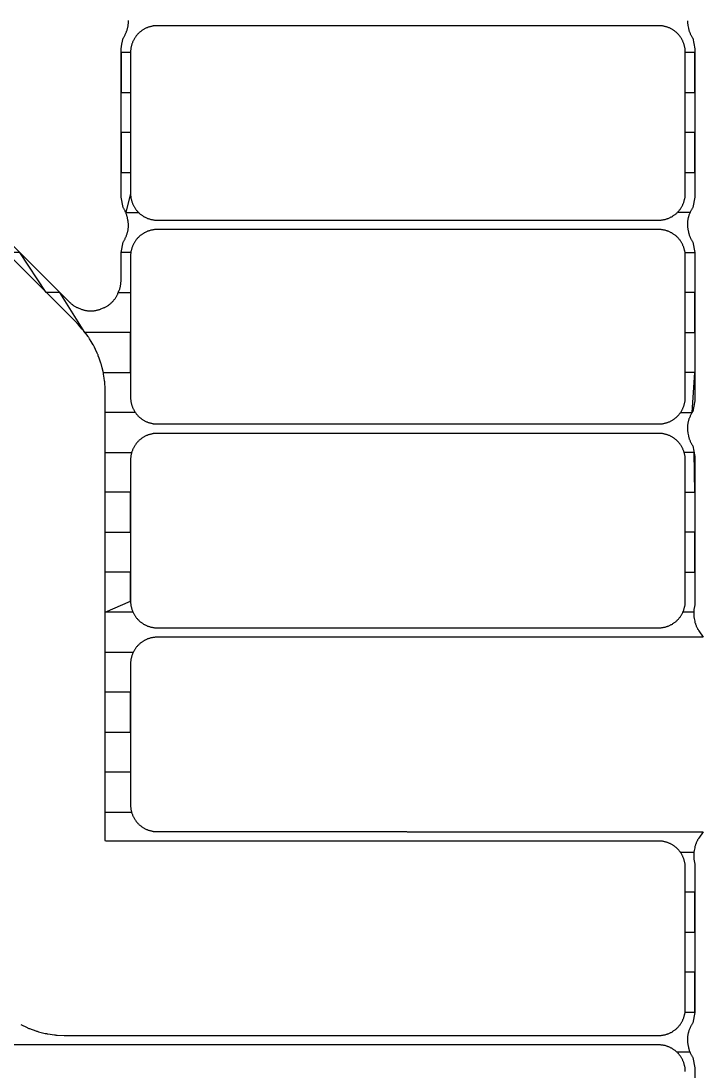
# Model space of a CAD drawing. Header units: metres. Extents: x 141.3 to 191.2, y -114.6 to -61.8.
# Drawn here: x 170.475 to 172.652, y -79.346 to -75.998 of the extents above; entities that cross this region are included whole.
import ezdxf

# ---------------------------------------------------------------- set-up
doc = ezdxf.new("R2010")
doc.units = ezdxf.units.M

msp = doc.modelspace()

# ---------------------------------------------------------------- linework, layer by layer
for points in [[(170.4745, -79.1984), (170.4945, -79.2078), (170.4964, -79.2087), (170.4983, -79.2095), (170.5003, -79.2103), (170.5022, -79.211), (170.523, -79.2185), (170.523, -79.2184), (170.5248, -79.2191), (170.5269, -79.2197), (170.5289, -79.2203), (170.531, -79.2209), (170.5524, -79.2262), (170.5545, -79.2267), (170.5565, -79.2272), (170.5586, -79.2275), (170.5606, -79.2279), (170.5825, -79.2311), (170.5845, -79.2314), (170.5866, -79.2316), (170.5887, -79.2318), (170.5908, -79.2319), (170.6128, -79.233), (170.6149, -79.2331), (170.617, -79.2331), (171.71, -79.2331), (171.7121, -79.2331), (171.7142, -79.233), (171.7144, -79.233), (172.51, -79.233), (172.5121, -79.233), (172.5142, -79.2329), (172.5163, -79.2328), (172.5183, -79.2326), (172.5204, -79.2324), (172.5225, -79.2321), (172.5245, -79.2317), (172.5266, -79.2314), (172.5286, -79.2309), (172.5307, -79.2305), (172.5327, -79.2299), (172.5347, -79.2293), (172.5367, -79.2287), (172.5386, -79.228), (172.5406, -79.2273), (172.5425, -79.2265), (172.5444, -79.2257), (172.5463, -79.2248), (172.5482, -79.2239), (172.5501, -79.223), (172.5519, -79.222), (172.5537, -79.2209), (172.5555, -79.2198), (172.5572, -79.2187), (172.5589, -79.2175), (172.5606, -79.2163), (172.5623, -79.215), (172.5639, -79.2137), (172.5655, -79.2124), (172.5671, -79.211), (172.5686, -79.2096), (172.5701, -79.2081), (172.5716, -79.2066), (172.573, -79.2051), (172.5744, -79.2035), (172.5757, -79.2019), (172.577, -79.2003), (172.5783, -79.1986), (172.5795, -79.1969), (172.5807, -79.1952), (172.5818, -79.1935), (172.5829, -79.1917), (172.584, -79.1899), (172.585, -79.1881), (172.5859, -79.1862), (172.5868, -79.1843), (172.5877, -79.1824), (172.5885, -79.1805), (172.5893, -79.1786), (172.59, -79.1766), (172.5907, -79.1747), (172.5913, -79.1727), (172.5919, -79.1707), (172.5925, -79.1687), (172.5929, -79.1666), (172.5934, -79.1646), (172.5937, -79.1625), (172.5941, -79.1605), (172.5944, -79.1584), (172.5946, -79.1563), (172.5948, -79.1543), (172.5949, -79.1522), (172.595, -79.1501), (172.595, -79.148), (172.595, -78.698), (172.595, -78.6959), (172.5949, -78.6938), (172.5948, -78.6917), (172.5946, -78.6897), (172.5944, -78.6876), (172.5941, -78.6855), (172.5937, -78.6835), (172.5934, -78.6814), (172.5929, -78.6794), (172.5925, -78.6773), (172.5919, -78.6753), (172.5913, -78.6733), (172.5907, -78.6713), (172.59, -78.6694), (172.5893, -78.6674), (172.5885, -78.6655), (172.5877, -78.6636), (172.5868, -78.6617), (172.5859, -78.6598), (172.585, -78.6579), (172.584, -78.6561), (172.5829, -78.6543), (172.5818, -78.6525), (172.5807, -78.6508), (172.5795, -78.6491), (172.5783, -78.6474), (172.577, -78.6457), (172.5757, -78.6441), (172.5744, -78.6425), (172.573, -78.6409), (172.5716, -78.6394), (172.5701, -78.6379), (172.5686, -78.6364), (172.5671, -78.635), (172.5655, -78.6336), (172.5639, -78.6323), (172.5623, -78.631), (172.5606, -78.6297), (172.5589, -78.6285), (172.5572, -78.6273), (172.5555, -78.6262), (172.5537, -78.6251), (172.5519, -78.624), (172.5501, -78.623), (172.5482, -78.6221), (172.5463, -78.6212), (172.5444, -78.6203), (172.5425, -78.6195), (172.5406, -78.6187), (172.5386, -78.618), (172.5367, -78.6173), (172.5347, -78.6167), (172.5327, -78.6161), (172.5307, -78.6155), (172.5286, -78.6151), (172.5266, -78.6146), (172.5245, -78.6143), (172.5225, -78.6139), (172.5204, -78.6136), (172.5183, -78.6134), (172.5163, -78.6132), (172.5142, -78.6131), (172.5121, -78.613), (172.51, -78.613), (171.7144, -78.613), (171.7142, -78.613), (171.7121, -78.6129), (171.71, -78.6129), (170.7455, -78.6129), (170.7441, -78.6115), (170.7441, -77.1801), (170.7441, -77.1798), (170.7441, -77.1779), (170.744, -77.176), (170.7435, -77.1663), (170.7429, -77.1539), (170.7428, -77.1521), (170.7427, -77.1503), (170.7425, -77.1484), (170.7421, -77.1456), (170.7408, -77.1369), (170.7389, -77.1237), (170.7385, -77.1217), (170.7382, -77.1197), (170.7377, -77.1176), (170.7372, -77.1156), (170.7343, -77.1039), (170.7319, -77.0941), (170.7315, -77.0926), (170.731, -77.091), (170.7303, -77.0886), (170.7295, -77.0862), (170.7247, -77.0727), (170.722, -77.0654), (170.7211, -77.063), (170.7204, -77.0612), (170.7196, -77.0594), (170.7188, -77.0576), (170.7133, -77.046), (170.7094, -77.0377), (170.7085, -77.0359), (170.7076, -77.0342), (170.7066, -77.0322), (170.7054, -77.0303), (170.6995, -77.0205), (170.6941, -77.0114), (170.6929, -77.0095), (170.6918, -77.0077), (170.6906, -77.0061), (170.6894, -77.0044), (170.6824, -76.995), (170.6763, -76.9867), (170.6751, -76.9852), (170.6739, -76.9837), (170.6725, -76.9819), (170.671, -76.9802), (170.6634, -76.9718), (170.6562, -76.9639), (170.6548, -76.9624), (170.6535, -76.961), (170.6533, -76.9609), (168.1906, -74.4982)], [(168.2621, -74.5267), (170.6298, -76.8944), (170.6313, -76.8958), (170.6328, -76.8972), (170.6343, -76.8986), (170.6359, -76.9), (170.6376, -76.9013), (170.6392, -76.9025), (170.6409, -76.9037), (170.6426, -76.9049), (170.6444, -76.9061), (170.6462, -76.9072), (170.648, -76.9082), (170.6498, -76.9092), (170.6517, -76.9102), (170.6535, -76.9111), (170.6554, -76.912), (170.6573, -76.9128), (170.6655, -76.9162), (170.6674, -76.9169), (170.6694, -76.9177), (170.6713, -76.9183), (170.6733, -76.919), (170.6753, -76.9195), (170.6773, -76.9201), (170.6794, -76.9206), (170.6814, -76.921), (170.6835, -76.9214), (170.6855, -76.9217), (170.6876, -76.922), (170.6897, -76.9222), (170.6917, -76.9224), (170.6938, -76.9225), (170.6959, -76.9226), (170.698, -76.9226), (170.7001, -76.9226), (170.7022, -76.9225), (170.7043, -76.9224), (170.7063, -76.9222), (170.7084, -76.922), (170.7105, -76.9217), (170.7125, -76.9214), (170.7146, -76.921), (170.7166, -76.9206), (170.7187, -76.9201), (170.7207, -76.9195), (170.7227, -76.919), (170.7247, -76.9183), (170.7266, -76.9177), (170.7286, -76.9169), (170.7305, -76.9162), (170.7387, -76.9128), (170.7406, -76.912), (170.7425, -76.9111), (170.7443, -76.9102), (170.7462, -76.9092), (170.748, -76.9082), (170.7498, -76.9072), (170.7516, -76.9061), (170.7534, -76.9049), (170.7551, -76.9037), (170.7568, -76.9025), (170.7584, -76.9013), (170.7601, -76.9), (170.7617, -76.8986), (170.7632, -76.8972), (170.7647, -76.8958), (170.7662, -76.8944), (170.7677, -76.8929), (170.7691, -76.8913), (170.7705, -76.8898), (170.7718, -76.8882), (170.7731, -76.8865), (170.7744, -76.8849), (170.7756, -76.8832), (170.7768, -76.8815), (170.7779, -76.8797), (170.779, -76.878), (170.7801, -76.8761), (170.7811, -76.8743), (170.7821, -76.8725), (170.783, -76.8706), (170.7838, -76.8687), (170.7847, -76.8668), (170.788, -76.8586), (170.7888, -76.8567), (170.7895, -76.8548), (170.7902, -76.8528), (170.7908, -76.8508), (170.7914, -76.8488), (170.792, -76.8468), (170.7924, -76.8447), (170.7929, -76.8427), (170.7932, -76.8407), (170.7936, -76.8386), (170.7939, -76.8365), (170.7941, -76.8345), (170.7943, -76.8324), (170.7944, -76.8303), (170.7945, -76.8282), (170.7945, -76.8261), (170.7945, -76.7366), (170.8012, -76.7029), (170.8021, -76.7016), (170.8032, -76.6999), (170.8043, -76.6981), (170.8054, -76.6963), (170.8064, -76.6945), (170.8073, -76.6926), (170.8082, -76.6907), (170.8091, -76.6888), (170.8099, -76.6869), (170.8117, -76.6828), (170.8124, -76.6808), (170.8132, -76.6789), (170.8138, -76.6769), (170.8145, -76.6749), (170.815, -76.6729), (170.8156, -76.6709), (170.8161, -76.6689), (170.8165, -76.6668), (170.8169, -76.6648), (170.8172, -76.6627), (170.8175, -76.6607), (170.8177, -76.6586), (170.8179, -76.6565), (170.818, -76.6544), (170.8181, -76.6523), (170.8181, -76.6502), (170.8181, -76.6482), (170.818, -76.6461), (170.8179, -76.644), (170.8177, -76.6419), (170.8175, -76.6398), (170.8172, -76.6378), (170.8169, -76.6357), (170.8165, -76.6337), (170.8148, -76.625), (170.8143, -76.623), (170.8139, -76.621), (170.8133, -76.6189), (170.8127, -76.6169), (170.8121, -76.615), (170.8114, -76.613), (170.8107, -76.611), (170.8099, -76.6091), (170.8091, -76.6072), (170.8082, -76.6053), (170.8073, -76.6034), (170.8064, -76.6015), (170.8054, -76.5997), (170.8043, -76.5979), (170.8032, -76.5961), (170.8021, -76.5944), (170.8012, -76.5931), (170.7945, -76.5594), (170.7945, -76.0866), (170.7974, -76.0722), (170.8012, -76.0529), (170.8021, -76.0516), (170.8032, -76.0499), (170.8043, -76.0481), (170.8054, -76.0463), (170.8064, -76.0445), (170.8073, -76.0426), (170.8082, -76.0407), (170.8091, -76.0388), (170.8099, -76.0369), (170.8117, -76.0328), (170.8124, -76.0308), (170.8132, -76.0289), (170.8138, -76.0269), (170.8145, -76.0249), (170.815, -76.0229), (170.8156, -76.0209), (170.8161, -76.0189), (170.8165, -76.0168), (170.8169, -76.0148), (170.8172, -76.0127), (170.8175, -76.0107), (170.8177, -76.0086), (170.8179, -76.0065), (170.818, -76.0044), (170.8181, -76.0023), (170.8181, -76.0002), (170.8181, -75.9982), (170.818, -75.9961)], [(170.7379, -77.1185), (170.825, -77.1185), (170.825, -76.991), (170.6795, -76.991), (170.5989, -76.8635), (170.5559, -76.8635), (170.4714, -76.736), (170.4284, -76.736), (170.3439, -76.6085), (170.3009, -76.6085), (170.2164, -76.481), (170.1734, -76.481), (170.0889, -76.3535), (170.0459, -76.3535), (169.9614, -76.226), (169.9184, -76.226), (169.8339, -76.0985), (169.7909, -76.0985), (169.7064, -75.971)], [(172.6019, -75.9978), (172.602, -75.9999), (172.6021, -76.002), (172.6023, -76.0041), (172.6025, -76.0062), (172.6028, -76.0082), (172.6031, -76.0103), (172.6035, -76.0123), (172.6052, -76.021), (172.6057, -76.023), (172.6061, -76.025), (172.6067, -76.0271), (172.6072, -76.0291), (172.6079, -76.031), (172.6086, -76.033), (172.6093, -76.035), (172.6101, -76.0369), (172.6109, -76.0388), (172.6117, -76.0407), (172.6127, -76.0426), (172.6136, -76.0445), (172.6146, -76.0463), (172.6157, -76.0481), (172.6168, -76.0499), (172.6179, -76.0516), (172.6188, -76.0529), (172.6255, -76.0866), (172.6255, -76.5594), (172.6188, -76.5931), (172.6179, -76.5944), (172.6168, -76.5961), (172.6157, -76.5979), (172.6146, -76.5997), (172.6136, -76.6016), (172.6127, -76.6034), (172.6117, -76.6053), (172.6109, -76.6072), (172.6101, -76.6091), (172.6083, -76.6132), (172.6076, -76.6152), (172.6068, -76.6171), (172.6062, -76.6191), (172.6055, -76.6211), (172.6049, -76.6231), (172.6044, -76.6251), (172.6039, -76.6271), (172.6035, -76.6292), (172.6031, -76.6312), (172.6028, -76.6333), (172.6025, -76.6354), (172.6023, -76.6374), (172.6021, -76.6395), (172.602, -76.6416), (172.6019, -76.6437), (172.6019, -76.6458), (172.6019, -76.6478), (172.602, -76.6499), (172.6021, -76.652), (172.6023, -76.6541), (172.6025, -76.6562), (172.6028, -76.6582), (172.6031, -76.6603), (172.6035, -76.6623), (172.6052, -76.671), (172.6057, -76.673), (172.6061, -76.675), (172.6067, -76.6771), (172.6072, -76.6791), (172.6079, -76.681), (172.6086, -76.683), (172.6093, -76.685), (172.6101, -76.6869), (172.6109, -76.6888), (172.6117, -76.6907), (172.6127, -76.6926), (172.6136, -76.6945), (172.6146, -76.6963), (172.6157, -76.6981), (172.6168, -76.6999), (172.6179, -76.7016), (172.6188, -76.7029), (172.6255, -76.7366), (172.6255, -77.2094), (172.6188, -77.2431), (172.6179, -77.2444), (172.6168, -77.2461), (172.6157, -77.2479), (172.6146, -77.2497), (172.6136, -77.2516), (172.6127, -77.2534), (172.6117, -77.2553), (172.6109, -77.2572), (172.6101, -77.2591), (172.6083, -77.2632), (172.6076, -77.2652), (172.6068, -77.2671), (172.6062, -77.2691), (172.6055, -77.2711), (172.6049, -77.2731), (172.6044, -77.2751), (172.6039, -77.2771), (172.6035, -77.2792), (172.6031, -77.2812), (172.6028, -77.2833), (172.6025, -77.2854), (172.6023, -77.2874), (172.6021, -77.2895), (172.602, -77.2916), (172.6019, -77.2937), (172.6019, -77.2958), (172.6019, -77.2978), (172.602, -77.2999), (172.6021, -77.302), (172.6023, -77.3041), (172.6025, -77.3062), (172.6028, -77.3082), (172.6031, -77.3103), (172.6035, -77.3123), (172.6052, -77.321), (172.6057, -77.323), (172.6061, -77.325), (172.6067, -77.3271), (172.6072, -77.3291), (172.6079, -77.331), (172.6086, -77.333), (172.6093, -77.335), (172.6101, -77.3369), (172.6109, -77.3388), (172.6117, -77.3407), (172.6127, -77.3426), (172.6136, -77.3445), (172.6146, -77.3463), (172.6157, -77.3481), (172.6168, -77.3499), (172.6179, -77.3516), (172.6188, -77.3529), (172.6255, -77.3866), (172.6255, -77.8594), (172.6234, -77.8699), (172.623, -77.8719), (172.6227, -77.874), (172.6224, -77.876), (172.6222, -77.8781), (172.622, -77.8802), (172.6219, -77.8823), (172.6218, -77.8844), (172.6218, -77.8865), (172.6218, -77.8885), (172.6219, -77.8906), (172.622, -77.8927), (172.6222, -77.8948), (172.6224, -77.8969), (172.6227, -77.8989), (172.623, -77.901), (172.6234, -77.903), (172.6251, -77.9117), (172.6256, -77.9137), (172.626, -77.9157), (172.6266, -77.9178), (172.6272, -77.9198), (172.6278, -77.9217), (172.6285, -77.9237), (172.6292, -77.9257), (172.63, -77.9276), (172.6308, -77.9295), (172.6317, -77.9314), (172.6326, -77.9333), (172.6335, -77.9352), (172.6345, -77.937), (172.6356, -77.9388), (172.6367, -77.9406), (172.6378, -77.9423), (172.6516, -77.9629), (171.71, -77.9629), (171.7079, -77.9629), (171.7058, -77.963), (171.7056, -77.963), (170.91, -77.963), (170.9079, -77.963), (170.9058, -77.9631), (170.9037, -77.9632), (170.9017, -77.9634), (170.8996, -77.9636), (170.8975, -77.9639), (170.8955, -77.9643), (170.8934, -77.9646), (170.8914, -77.9651), (170.8893, -77.9655), (170.8873, -77.9661), (170.8853, -77.9667), (170.8833, -77.9673), (170.8814, -77.968), (170.8794, -77.9687), (170.8775, -77.9695), (170.8756, -77.9703), (170.8737, -77.9712), (170.8718, -77.9721), (170.8699, -77.973), (170.8681, -77.974), (170.8663, -77.9751), (170.8645, -77.9762), (170.8628, -77.9773), (170.8611, -77.9785), (170.8594, -77.9797), (170.8577, -77.981), (170.8561, -77.9823), (170.8545, -77.9836), (170.8529, -77.985), (170.8514, -77.9864), (170.8499, -77.9879), (170.8484, -77.9894), (170.847, -77.9909), (170.8456, -77.9925), (170.8443, -77.9941), (170.843, -77.9957), (170.8417, -77.9974), (170.8405, -77.9991), (170.8393, -78.0008), (170.8382, -78.0025), (170.8371, -78.0043), (170.836, -78.0061), (170.835, -78.0079), (170.8341, -78.0098), (170.8332, -78.0117), (170.8323, -78.0136), (170.8315, -78.0155), (170.8307, -78.0174), (170.83, -78.0194), (170.8293, -78.0213), (170.8287, -78.0233), (170.8281, -78.0253), (170.8275, -78.0273), (170.8271, -78.0294), (170.8266, -78.0314), (170.8263, -78.0335), (170.8259, -78.0355), (170.8256, -78.0376), (170.8254, -78.0397), (170.8252, -78.0417), (170.8251, -78.0438), (170.825, -78.0459), (170.825, -78.048), (170.825, -78.498), (170.825, -78.5001), (170.8251, -78.5022), (170.8252, -78.5043), (170.8254, -78.5063), (170.8256, -78.5084), (170.8259, -78.5105), (170.8263, -78.5125), (170.8266, -78.5146), (170.8271, -78.5166), (170.8275, -78.5187), (170.8281, -78.5207), (170.8287, -78.5227), (170.8293, -78.5247), (170.83, -78.5266), (170.8307, -78.5286), (170.8315, -78.5305), (170.8323, -78.5324), (170.8332, -78.5343), (170.8341, -78.5362), (170.835, -78.5381), (170.836, -78.5399), (170.8371, -78.5417), (170.8382, -78.5435), (170.8393, -78.5452), (170.8405, -78.5469), (170.8417, -78.5486), (170.843, -78.5503), (170.8443, -78.5519), (170.8456, -78.5535), (170.847, -78.5551), (170.8484, -78.5566), (170.8499, -78.5581), (170.8514, -78.5596), (170.8529, -78.561), (170.8545, -78.5624), (170.8561, -78.5637), (170.8577, -78.565), (170.8594, -78.5663), (170.8611, -78.5675), (170.8628, -78.5687), (170.8645, -78.5698), (170.8663, -78.5709), (170.8681, -78.572), (170.8699, -78.573), (170.8718, -78.5739), (170.8737, -78.5748), (170.8756, -78.5757), (170.8775, -78.5765), (170.8794, -78.5773), (170.8814, -78.578), (170.8833, -78.5787), (170.8853, -78.5793), (170.8873, -78.5799), (170.8893, -78.5805), (170.8914, -78.5809), (170.8934, -78.5814), (170.8955, -78.5817), (170.8975, -78.5821), (170.8996, -78.5824), (170.9017, -78.5826), (170.9037, -78.5828), (170.9058, -78.5829), (170.9079, -78.583), (170.91, -78.583), (171.7056, -78.583), (171.7058, -78.583), (171.7079, -78.5831), (171.71, -78.5831), (172.6516, -78.5831), (172.6378, -78.6037), (172.6367, -78.6054), (172.6356, -78.6072), (172.6345, -78.609), (172.6335, -78.6108), (172.6326, -78.6127), (172.6317, -78.6146), (172.6308, -78.6165), (172.63, -78.6184), (172.6292, -78.6203), (172.6285, -78.6223), (172.6278, -78.6243), (172.6272, -78.6262), (172.6266, -78.6282), (172.626, -78.6303), (172.6256, -78.6323), (172.6251, -78.6343), (172.6234, -78.643), (172.623, -78.645), (172.6227, -78.6471), (172.6224, -78.6491), (172.6222, -78.6512), (172.622, -78.6533), (172.6219, -78.6554), (172.6218, -78.6575), (172.6218, -78.6595), (172.6218, -78.6616), (172.6219, -78.6637), (172.622, -78.6658), (172.6222, -78.6679), (172.6224, -78.67), (172.6227, -78.672), (172.623, -78.6741), (172.6234, -78.6761), (172.6255, -78.6866), (172.6255, -79.1594), (172.6188, -79.1931), (172.6179, -79.1944), (172.6168, -79.1961), (172.6157, -79.1979), (172.6146, -79.1997), (172.6136, -79.2016), (172.6127, -79.2034), (172.6117, -79.2053), (172.6109, -79.2072), (172.6101, -79.2091), (172.6083, -79.2132), (172.6076, -79.2152), (172.6068, -79.2171), (172.6062, -79.2191), (172.6055, -79.2211), (172.6049, -79.2231), (172.6044, -79.2251), (172.6039, -79.2271), (172.6035, -79.2292), (172.6031, -79.2312), (172.6028, -79.2333), (172.6025, -79.2354), (172.6023, -79.2374), (172.6021, -79.2395), (172.602, -79.2416), (172.6019, -79.2437), (172.6019, -79.2458), (172.6019, -79.2478), (172.602, -79.2499), (172.6021, -79.252), (172.6023, -79.2541), (172.6025, -79.2562), (172.6028, -79.2582), (172.6031, -79.2603), (172.6035, -79.2623), (172.6052, -79.271), (172.6057, -79.273), (172.6061, -79.275), (172.6067, -79.2771), (172.6072, -79.2791), (172.6079, -79.281), (172.6086, -79.283), (172.6093, -79.285), (172.6101, -79.2869), (172.6109, -79.2888), (172.6117, -79.2907), (172.6127, -79.2926), (172.6136, -79.2945), (172.6146, -79.2963), (172.6157, -79.2981), (172.6168, -79.2999), (172.6179, -79.3016), (172.6188, -79.3029), (172.6255, -79.3366), (172.6255, -79.8094)], [(170.825, -76.0985), (170.7945, -76.0985), (170.7945, -76.226), (170.825, -76.226), (170.825, -76.3535), (170.7945, -76.3535), (170.7945, -76.481), (170.825, -76.481), (170.825, -76.548), (170.825, -76.5501), (170.8251, -76.5522), (170.8252, -76.5543), (170.8254, -76.5563), (170.8256, -76.5584), (170.8259, -76.5605), (170.8263, -76.5625), (170.8266, -76.5646), (170.8271, -76.5666), (170.8275, -76.5687), (170.8281, -76.5707), (170.8287, -76.5727), (170.8293, -76.5747), (170.83, -76.5766), (170.8307, -76.5786), (170.8315, -76.5805), (170.8323, -76.5824), (170.8332, -76.5843), (170.8341, -76.5862), (170.835, -76.5881), (170.836, -76.5899), (170.8371, -76.5917), (170.8382, -76.5935), (170.8393, -76.5952), (170.8405, -76.5969), (170.8417, -76.5986), (170.843, -76.6003), (170.8443, -76.6019), (170.8456, -76.6035), (170.847, -76.6051), (170.8484, -76.6066), (170.8499, -76.6081), (170.8514, -76.6096), (170.8529, -76.611), (170.8545, -76.6124), (170.8561, -76.6137), (170.8577, -76.615), (170.8594, -76.6163), (170.8611, -76.6175), (170.8628, -76.6187), (170.8645, -76.6198), (170.8663, -76.6209), (170.8681, -76.622), (170.8699, -76.623), (170.8718, -76.6239), (170.8737, -76.6248), (170.8756, -76.6257), (170.8775, -76.6265), (170.8794, -76.6273), (170.8814, -76.628), (170.8833, -76.6287), (170.8853, -76.6293), (170.8873, -76.6299), (170.8893, -76.6305), (170.8914, -76.6309), (170.8934, -76.6314), (170.8955, -76.6317), (170.8975, -76.6321), (170.8996, -76.6324), (170.9017, -76.6326), (170.9037, -76.6328), (170.9058, -76.6329), (170.9079, -76.633), (170.91, -76.633), (172.51, -76.633), (172.5121, -76.633), (172.5142, -76.6329), (172.5163, -76.6328), (172.5183, -76.6326), (172.5204, -76.6324), (172.5225, -76.6321), (172.5245, -76.6317), (172.5266, -76.6314), (172.5286, -76.6309), (172.5307, -76.6305), (172.5327, -76.6299), (172.5347, -76.6293), (172.5367, -76.6287), (172.5386, -76.628), (172.5406, -76.6273), (172.5425, -76.6265), (172.5444, -76.6257), (172.5463, -76.6248), (172.5482, -76.6239), (172.5501, -76.623), (172.5519, -76.622), (172.5537, -76.6209), (172.5555, -76.6198), (172.5572, -76.6187), (172.5589, -76.6175), (172.5606, -76.6163), (172.5623, -76.615), (172.5639, -76.6137), (172.5655, -76.6124), (172.5671, -76.611), (172.5686, -76.6096), (172.5701, -76.6081), (172.5716, -76.6066), (172.573, -76.6051), (172.5744, -76.6035), (172.5757, -76.6019), (172.577, -76.6003), (172.5783, -76.5986), (172.5795, -76.5969), (172.5807, -76.5952), (172.5818, -76.5935), (172.5829, -76.5917), (172.584, -76.5899), (172.585, -76.5881), (172.5859, -76.5862), (172.5868, -76.5843), (172.5877, -76.5824), (172.5885, -76.5805), (172.5893, -76.5786), (172.59, -76.5766), (172.5907, -76.5747), (172.5913, -76.5727), (172.5919, -76.5707), (172.5925, -76.5687), (172.5929, -76.5666), (172.5934, -76.5646), (172.5937, -76.5625), (172.5941, -76.5605), (172.5944, -76.5584), (172.5946, -76.5563), (172.5948, -76.5543), (172.5949, -76.5522), (172.595, -76.5501), (172.595, -76.548), (172.595, -76.098), (172.595, -76.0959), (172.5949, -76.0938), (172.5948, -76.0917), (172.5946, -76.0897), (172.5944, -76.0876), (172.5941, -76.0855), (172.5937, -76.0835), (172.5934, -76.0814), (172.5929, -76.0794), (172.5925, -76.0773), (172.5919, -76.0753), (172.5913, -76.0733), (172.5907, -76.0713), (172.59, -76.0694), (172.5893, -76.0674), (172.5885, -76.0655), (172.5877, -76.0636), (172.5868, -76.0617), (172.5859, -76.0598), (172.585, -76.0579), (172.584, -76.0561), (172.5829, -76.0543), (172.5818, -76.0525), (172.5807, -76.0508), (172.5795, -76.0491), (172.5783, -76.0474), (172.577, -76.0457), (172.5757, -76.0441), (172.5744, -76.0425), (172.573, -76.0409), (172.5716, -76.0394), (172.5701, -76.0379), (172.5686, -76.0364), (172.5671, -76.035), (172.5655, -76.0336), (172.5639, -76.0323), (172.5623, -76.031), (172.5606, -76.0297), (172.5589, -76.0285), (172.5572, -76.0273), (172.5555, -76.0262), (172.5537, -76.0251), (172.5519, -76.024), (172.5501, -76.023), (172.5482, -76.0221), (172.5463, -76.0212), (172.5444, -76.0203), (172.5425, -76.0195), (172.5406, -76.0187), (172.5386, -76.018), (172.5367, -76.0173), (172.5347, -76.0167), (172.5327, -76.0161), (172.5307, -76.0155), (172.5286, -76.0151), (172.5266, -76.0146), (172.5245, -76.0143), (172.5225, -76.0139), (172.5204, -76.0136), (172.5183, -76.0134), (172.5163, -76.0132), (172.5142, -76.0131), (172.5121, -76.013), (172.51, -76.013), (170.91, -76.013), (170.9079, -76.013), (170.9058, -76.0131), (170.9037, -76.0132), (170.9017, -76.0134), (170.8996, -76.0136), (170.8975, -76.0139), (170.8955, -76.0143), (170.8934, -76.0146), (170.8914, -76.0151), (170.8893, -76.0155), (170.8873, -76.0161), (170.8853, -76.0167), (170.8833, -76.0173), (170.8814, -76.018), (170.8794, -76.0187), (170.8775, -76.0195), (170.8756, -76.0203), (170.8737, -76.0212), (170.8718, -76.0221), (170.8699, -76.023), (170.8681, -76.024), (170.8663, -76.0251), (170.8645, -76.0262), (170.8628, -76.0273), (170.8611, -76.0285), (170.8594, -76.0297), (170.8577, -76.031), (170.8561, -76.0323), (170.8545, -76.0336), (170.8529, -76.035), (170.8514, -76.0364), (170.8499, -76.0379), (170.8484, -76.0394), (170.847, -76.0409), (170.8456, -76.0425), (170.8443, -76.0441), (170.843, -76.0457), (170.8417, -76.0474), (170.8405, -76.0491), (170.8393, -76.0508), (170.8382, -76.0525), (170.8371, -76.0543), (170.836, -76.0561), (170.835, -76.0579), (170.8341, -76.0598), (170.8332, -76.0617), (170.8323, -76.0636), (170.8315, -76.0655), (170.8307, -76.0674), (170.83, -76.0694), (170.8293, -76.0713), (170.8287, -76.0733), (170.8281, -76.0753), (170.8275, -76.0773), (170.8271, -76.0794), (170.8266, -76.0814), (170.8263, -76.0835), (170.8259, -76.0855), (170.8256, -76.0876), (170.8254, -76.0897), (170.8252, -76.0917), (170.8251, -76.0938), (170.825, -76.0959), (170.825, -76.098), (170.825, -76.548), (170.8097, -76.6085), (170.8503, -76.6085)], [(172.595, -76.481), (172.6255, -76.481), (172.6255, -76.3535), (172.595, -76.3535), (172.595, -76.226), (172.6255, -76.226), (172.6255, -76.0985), (172.595, -76.0985)], [(172.6103, -76.6085), (172.5697, -76.6085)], [(170.91, -76.663), (170.9079, -76.663), (170.9058, -76.6631), (170.9037, -76.6632), (170.9017, -76.6634), (170.8996, -76.6636), (170.8975, -76.6639), (170.8955, -76.6643), (170.8934, -76.6646), (170.8914, -76.6651), (170.8893, -76.6655), (170.8873, -76.6661), (170.8853, -76.6667), (170.8833, -76.6673), (170.8814, -76.668), (170.8794, -76.6687), (170.8775, -76.6695), (170.8756, -76.6703), (170.8737, -76.6712), (170.8718, -76.6721), (170.8699, -76.673), (170.8681, -76.674), (170.8663, -76.6751), (170.8645, -76.6762), (170.8628, -76.6773), (170.8611, -76.6785), (170.8594, -76.6797), (170.8577, -76.681), (170.8561, -76.6823), (170.8545, -76.6836), (170.8529, -76.685), (170.8514, -76.6864), (170.8499, -76.6879), (170.8484, -76.6894), (170.847, -76.6909), (170.8456, -76.6925), (170.8443, -76.6941), (170.843, -76.6957), (170.8417, -76.6974), (170.8405, -76.6991), (170.8393, -76.7008), (170.8382, -76.7025), (170.8371, -76.7043), (170.836, -76.7061), (170.835, -76.7079), (170.8341, -76.7098), (170.8332, -76.7117), (170.8323, -76.7136), (170.8315, -76.7155), (170.8307, -76.7174), (170.83, -76.7194), (170.8293, -76.7213), (170.8287, -76.7233), (170.8281, -76.7253), (170.8275, -76.7273), (170.8271, -76.7294), (170.8266, -76.7314), (170.8263, -76.7335), (170.8259, -76.7355), (170.8256, -76.7376), (170.8254, -76.7397), (170.8252, -76.7417), (170.8251, -76.7438), (170.825, -76.7459), (170.825, -76.748), (170.825, -77.198), (170.825, -77.2001), (170.8251, -77.2022), (170.8252, -77.2043), (170.8254, -77.2063), (170.8256, -77.2084), (170.8259, -77.2105), (170.8263, -77.2125), (170.8266, -77.2146), (170.8271, -77.2166), (170.8275, -77.2187), (170.8281, -77.2207), (170.8287, -77.2227), (170.8293, -77.2247), (170.83, -77.2266), (170.8307, -77.2286), (170.8315, -77.2305), (170.8323, -77.2324), (170.8332, -77.2343), (170.8341, -77.2362), (170.835, -77.2381), (170.836, -77.2399), (170.8371, -77.2417), (170.8382, -77.2435), (170.8393, -77.2452), (170.8405, -77.2469), (170.8417, -77.2486), (170.843, -77.2503), (170.8443, -77.2519), (170.8456, -77.2535), (170.847, -77.2551), (170.8484, -77.2566), (170.8499, -77.2581), (170.8514, -77.2596), (170.8529, -77.261), (170.8545, -77.2624), (170.8561, -77.2637), (170.8577, -77.265), (170.8594, -77.2663), (170.8611, -77.2675), (170.8628, -77.2687), (170.8645, -77.2698), (170.8663, -77.2709), (170.8681, -77.272), (170.8699, -77.273), (170.8718, -77.2739), (170.8737, -77.2748), (170.8756, -77.2757), (170.8775, -77.2765), (170.8794, -77.2773), (170.8814, -77.278), (170.8833, -77.2787), (170.8853, -77.2793), (170.8873, -77.2799), (170.8893, -77.2805), (170.8914, -77.2809), (170.8934, -77.2814), (170.8955, -77.2817), (170.8975, -77.2821), (170.8996, -77.2824), (170.9017, -77.2826), (170.9037, -77.2828), (170.9058, -77.2829), (170.9079, -77.283), (170.91, -77.283), (172.51, -77.283), (172.5121, -77.283), (172.5142, -77.2829), (172.5163, -77.2828), (172.5183, -77.2826), (172.5204, -77.2824), (172.5225, -77.2821), (172.5245, -77.2817), (172.5266, -77.2814), (172.5286, -77.2809), (172.5307, -77.2805), (172.5327, -77.2799), (172.5347, -77.2793), (172.5367, -77.2787), (172.5386, -77.278), (172.5406, -77.2773), (172.5425, -77.2765), (172.5444, -77.2757), (172.5463, -77.2748), (172.5482, -77.2739), (172.5501, -77.273), (172.5519, -77.272), (172.5537, -77.2709), (172.5555, -77.2698), (172.5572, -77.2687), (172.5589, -77.2675), (172.5606, -77.2663), (172.5623, -77.265), (172.5639, -77.2637), (172.5655, -77.2624), (172.5671, -77.261), (172.5686, -77.2596), (172.5701, -77.2581), (172.5716, -77.2566), (172.573, -77.2551), (172.5744, -77.2535), (172.5757, -77.2519), (172.577, -77.2503), (172.5783, -77.2486), (172.5795, -77.2469), (172.5807, -77.2452), (172.5818, -77.2435), (172.5829, -77.2417), (172.584, -77.2399), (172.585, -77.2381), (172.5859, -77.2362), (172.5868, -77.2343), (172.5877, -77.2324), (172.5885, -77.2305), (172.5893, -77.2286), (172.59, -77.2266), (172.5907, -77.2247), (172.5913, -77.2227), (172.5919, -77.2207), (172.5925, -77.2187), (172.5929, -77.2166), (172.5934, -77.2146), (172.5937, -77.2125), (172.5941, -77.2105), (172.5944, -77.2084), (172.5946, -77.2063), (172.5948, -77.2043), (172.5949, -77.2022), (172.595, -77.2001), (172.595, -77.198), (172.595, -76.748), (172.595, -76.7459), (172.5949, -76.7438), (172.5948, -76.7417), (172.5946, -76.7397), (172.5944, -76.7376), (172.5941, -76.7355), (172.5937, -76.7335), (172.5934, -76.7314), (172.5929, -76.7294), (172.5925, -76.7273), (172.5919, -76.7253), (172.5913, -76.7233), (172.5907, -76.7213), (172.59, -76.7194), (172.5893, -76.7174), (172.5885, -76.7155), (172.5877, -76.7136), (172.5868, -76.7117), (172.5859, -76.7098), (172.585, -76.7079), (172.584, -76.7061), (172.5829, -76.7043), (172.5818, -76.7025), (172.5807, -76.7008), (172.5795, -76.6991), (172.5783, -76.6974), (172.577, -76.6957), (172.5757, -76.6941), (172.5744, -76.6925), (172.573, -76.6909), (172.5716, -76.6894), (172.5701, -76.6879), (172.5686, -76.6864), (172.5671, -76.685), (172.5655, -76.6836), (172.5639, -76.6823), (172.5623, -76.681), (172.5606, -76.6797), (172.5589, -76.6785), (172.5572, -76.6773), (172.5555, -76.6762), (172.5537, -76.6751), (172.5519, -76.674), (172.5501, -76.673), (172.5482, -76.6721), (172.5463, -76.6712), (172.5444, -76.6703), (172.5425, -76.6695), (172.5406, -76.6687), (172.5386, -76.668), (172.5367, -76.6673), (172.5347, -76.6667), (172.5327, -76.6661), (172.5307, -76.6655), (172.5286, -76.6651), (172.5266, -76.6646), (172.5245, -76.6643), (172.5225, -76.6639), (172.5204, -76.6636), (172.5183, -76.6634), (172.5163, -76.6632), (172.5142, -76.6631), (172.5121, -76.663), (172.51, -76.663), (170.91, -76.663)], [(170.8259, -76.736), (170.7946, -76.736)], [(172.5941, -76.736), (172.6254, -76.736)], [(170.786, -76.8635), (170.825, -76.8635)], [(172.5801, -77.246), (172.6169, -77.246), (172.6255, -77.1185), (172.595, -77.1185), (172.595, -76.991), (172.6255, -76.991), (172.6255, -76.8635), (172.595, -76.8635)], [(170.8399, -77.246), (170.7441, -77.246)], [(170.8328, -77.8835), (170.7441, -77.8835), (170.825, -77.848), (170.825, -77.8501), (170.8251, -77.8522), (170.8252, -77.8543), (170.8254, -77.8563), (170.8256, -77.8584), (170.8259, -77.8605), (170.8263, -77.8625), (170.8266, -77.8646), (170.8271, -77.8666), (170.8275, -77.8687), (170.8281, -77.8707), (170.8287, -77.8727), (170.8293, -77.8747), (170.83, -77.8766), (170.8307, -77.8786), (170.8315, -77.8805), (170.8323, -77.8824), (170.8332, -77.8843), (170.8341, -77.8862), (170.835, -77.8881), (170.836, -77.8899), (170.8371, -77.8917), (170.8382, -77.8935), (170.8393, -77.8952), (170.8405, -77.8969), (170.8417, -77.8986), (170.843, -77.9003), (170.8443, -77.9019), (170.8456, -77.9035), (170.847, -77.9051), (170.8484, -77.9066), (170.8499, -77.9081), (170.8514, -77.9096), (170.8529, -77.911), (170.8545, -77.9124), (170.8561, -77.9137), (170.8577, -77.915), (170.8594, -77.9163), (170.8611, -77.9175), (170.8628, -77.9187), (170.8645, -77.9198), (170.8663, -77.9209), (170.8681, -77.922), (170.8699, -77.923), (170.8718, -77.9239), (170.8737, -77.9248), (170.8756, -77.9257), (170.8775, -77.9265), (170.8794, -77.9273), (170.8814, -77.928), (170.8833, -77.9287), (170.8853, -77.9293), (170.8873, -77.9299), (170.8893, -77.9305), (170.8914, -77.9309), (170.8934, -77.9314), (170.8955, -77.9317), (170.8975, -77.9321), (170.8996, -77.9324), (170.9017, -77.9326), (170.9037, -77.9328), (170.9058, -77.9329), (170.9079, -77.933), (170.91, -77.933), (172.51, -77.933), (172.5121, -77.933), (172.5142, -77.9329), (172.5163, -77.9328), (172.5183, -77.9326), (172.5204, -77.9324), (172.5225, -77.9321), (172.5245, -77.9317), (172.5266, -77.9314), (172.5286, -77.9309), (172.5307, -77.9305), (172.5327, -77.9299), (172.5347, -77.9293), (172.5367, -77.9287), (172.5386, -77.928), (172.5406, -77.9273), (172.5425, -77.9265), (172.5444, -77.9257), (172.5463, -77.9248), (172.5482, -77.9239), (172.5501, -77.923), (172.5519, -77.922), (172.5537, -77.9209), (172.5555, -77.9198), (172.5572, -77.9187), (172.5589, -77.9175), (172.5606, -77.9163), (172.5623, -77.915), (172.5639, -77.9137), (172.5655, -77.9124), (172.5671, -77.911), (172.5686, -77.9096), (172.5701, -77.9081), (172.5716, -77.9066), (172.573, -77.9051), (172.5744, -77.9035), (172.5757, -77.9019), (172.577, -77.9003), (172.5783, -77.8986), (172.5795, -77.8969), (172.5807, -77.8952), (172.5818, -77.8935), (172.5829, -77.8917), (172.584, -77.8899), (172.585, -77.8881), (172.5859, -77.8862), (172.5868, -77.8843), (172.5877, -77.8824), (172.5885, -77.8805), (172.5893, -77.8786), (172.59, -77.8766), (172.5907, -77.8747), (172.5913, -77.8727), (172.5919, -77.8707), (172.5925, -77.8687), (172.5929, -77.8666), (172.5934, -77.8646), (172.5937, -77.8625), (172.5941, -77.8605), (172.5944, -77.8584), (172.5946, -77.8563), (172.5948, -77.8543), (172.5949, -77.8522), (172.595, -77.8501), (172.595, -77.848), (172.595, -77.398), (172.595, -77.3959), (172.5949, -77.3938), (172.5948, -77.3917), (172.5946, -77.3897), (172.5944, -77.3876), (172.5941, -77.3855), (172.5937, -77.3835), (172.5934, -77.3814), (172.5929, -77.3794), (172.5925, -77.3773), (172.5919, -77.3753), (172.5913, -77.3733), (172.5907, -77.3713), (172.59, -77.3694), (172.5893, -77.3674), (172.5885, -77.3655), (172.5877, -77.3636), (172.5868, -77.3617), (172.5859, -77.3598), (172.585, -77.3579), (172.584, -77.3561), (172.5829, -77.3543), (172.5818, -77.3525), (172.5807, -77.3508), (172.5795, -77.3491), (172.5783, -77.3474), (172.577, -77.3457), (172.5757, -77.3441), (172.5744, -77.3425), (172.573, -77.3409), (172.5716, -77.3394), (172.5701, -77.3379), (172.5686, -77.3364), (172.5671, -77.335), (172.5655, -77.3336), (172.5639, -77.3323), (172.5623, -77.331), (172.5606, -77.3297), (172.5589, -77.3285), (172.5572, -77.3273), (172.5555, -77.3262), (172.5537, -77.3251), (172.5519, -77.324), (172.5501, -77.323), (172.5482, -77.3221), (172.5463, -77.3212), (172.5444, -77.3203), (172.5425, -77.3195), (172.5406, -77.3187), (172.5386, -77.318), (172.5367, -77.3173), (172.5347, -77.3167), (172.5327, -77.3161), (172.5307, -77.3155), (172.5286, -77.3151), (172.5266, -77.3146), (172.5245, -77.3143), (172.5225, -77.3139), (172.5204, -77.3136), (172.5183, -77.3134), (172.5163, -77.3132), (172.5142, -77.3131), (172.5121, -77.313), (172.51, -77.313), (170.91, -77.313), (170.9079, -77.313), (170.9058, -77.3131), (170.9037, -77.3132), (170.9017, -77.3134), (170.8996, -77.3136), (170.8975, -77.3139), (170.8955, -77.3143), (170.8934, -77.3146), (170.8914, -77.3151), (170.8893, -77.3155), (170.8873, -77.3161), (170.8853, -77.3167), (170.8833, -77.3173), (170.8814, -77.318), (170.8794, -77.3187), (170.8775, -77.3195), (170.8756, -77.3203), (170.8737, -77.3212), (170.8718, -77.3221), (170.8699, -77.323), (170.8681, -77.324), (170.8663, -77.3251), (170.8645, -77.3262), (170.8628, -77.3273), (170.8611, -77.3285), (170.8594, -77.3297), (170.8577, -77.331), (170.8561, -77.3323), (170.8545, -77.3336), (170.8529, -77.335), (170.8514, -77.3364), (170.8499, -77.3379), (170.8484, -77.3394), (170.847, -77.3409), (170.8456, -77.3425), (170.8443, -77.3441), (170.843, -77.3457), (170.8417, -77.3474), (170.8405, -77.3491), (170.8393, -77.3508), (170.8382, -77.3525), (170.8371, -77.3543), (170.836, -77.3561), (170.835, -77.3579), (170.8341, -77.3598), (170.8332, -77.3617), (170.8323, -77.3636), (170.8315, -77.3655), (170.8307, -77.3674), (170.83, -77.3694), (170.8293, -77.3713), (170.8287, -77.3733), (170.8281, -77.3753), (170.8275, -77.3773), (170.8271, -77.3794), (170.8266, -77.3814), (170.8263, -77.3835), (170.8259, -77.3855), (170.8256, -77.3876), (170.8254, -77.3897), (170.8252, -77.3917), (170.8251, -77.3938), (170.825, -77.3959), (170.825, -77.398), (170.825, -77.848), (170.825, -77.756), (170.7441, -77.756), (170.7441, -77.6285), (170.825, -77.6285), (170.825, -77.501), (170.7441, -77.501), (170.7441, -77.3735), (170.8286, -77.3735)], [(172.595, -77.756), (172.6255, -77.756), (172.6255, -77.6285), (172.595, -77.6285), (172.595, -77.501), (172.6255, -77.501), (172.6229, -77.3735), (172.5914, -77.3735)], [(172.6218, -77.8835), (172.5872, -77.8835)], [(170.825, -78.3935), (170.7441, -78.3935), (170.7441, -78.266), (170.825, -78.266), (170.825, -78.1385), (170.7441, -78.1385), (170.7441, -78.011), (170.8335, -78.011)], [(170.7441, -78.521), (170.8282, -78.521)], [(172.5791, -78.6485), (172.6225, -78.6485)], [(172.5943, -79.1585), (172.6255, -79.1585), (172.6255, -79.031), (172.595, -79.031), (172.595, -78.9035), (172.6255, -78.9035), (172.6255, -78.776), (172.595, -78.776)], [(172.595, -79.348), (172.595, -79.3459), (172.5949, -79.3438), (172.5948, -79.3417), (172.5946, -79.3397), (172.5944, -79.3376), (172.5941, -79.3355), (172.5937, -79.3335), (172.5934, -79.3314), (172.5929, -79.3294), (172.5925, -79.3273), (172.5919, -79.3253), (172.5913, -79.3233), (172.5907, -79.3213), (172.59, -79.3194), (172.5893, -79.3174), (172.5885, -79.3155), (172.5877, -79.3136), (172.5868, -79.3117), (172.5859, -79.3098), (172.585, -79.3079), (172.584, -79.3061), (172.5829, -79.3043), (172.5818, -79.3025), (172.5807, -79.3008), (172.5795, -79.2991), (172.5783, -79.2974), (172.577, -79.2957), (172.5757, -79.2941), (172.5744, -79.2925), (172.573, -79.2909), (172.5716, -79.2894), (172.5701, -79.2879), (172.5686, -79.2864), (172.5671, -79.285), (172.5655, -79.2836), (172.5639, -79.2823), (172.5623, -79.281), (172.5606, -79.2797), (172.5589, -79.2785), (172.5572, -79.2773), (172.5555, -79.2762), (172.5537, -79.2751), (172.5519, -79.274), (172.5501, -79.273), (172.5482, -79.2721), (172.5463, -79.2712), (172.5444, -79.2703), (172.5425, -79.2695), (172.5406, -79.2687), (172.5386, -79.268), (172.5367, -79.2673), (172.5347, -79.2667), (172.5327, -79.2661), (172.5307, -79.2655), (172.5286, -79.2651), (172.5266, -79.2646), (172.5245, -79.2643), (172.5225, -79.2639), (172.5204, -79.2636), (172.5183, -79.2634), (172.5163, -79.2632), (172.5142, -79.2631), (172.5121, -79.263), (172.51, -79.263), (171.7144, -79.263), (171.7142, -79.263), (171.7121, -79.2629), (171.71, -79.2629), (170.3795, -79.2629)], [(172.6097, -79.286), (172.5681, -79.286)]]:
    msp.add_lwpolyline(points)

doc.saveas('drawing.dxf')
